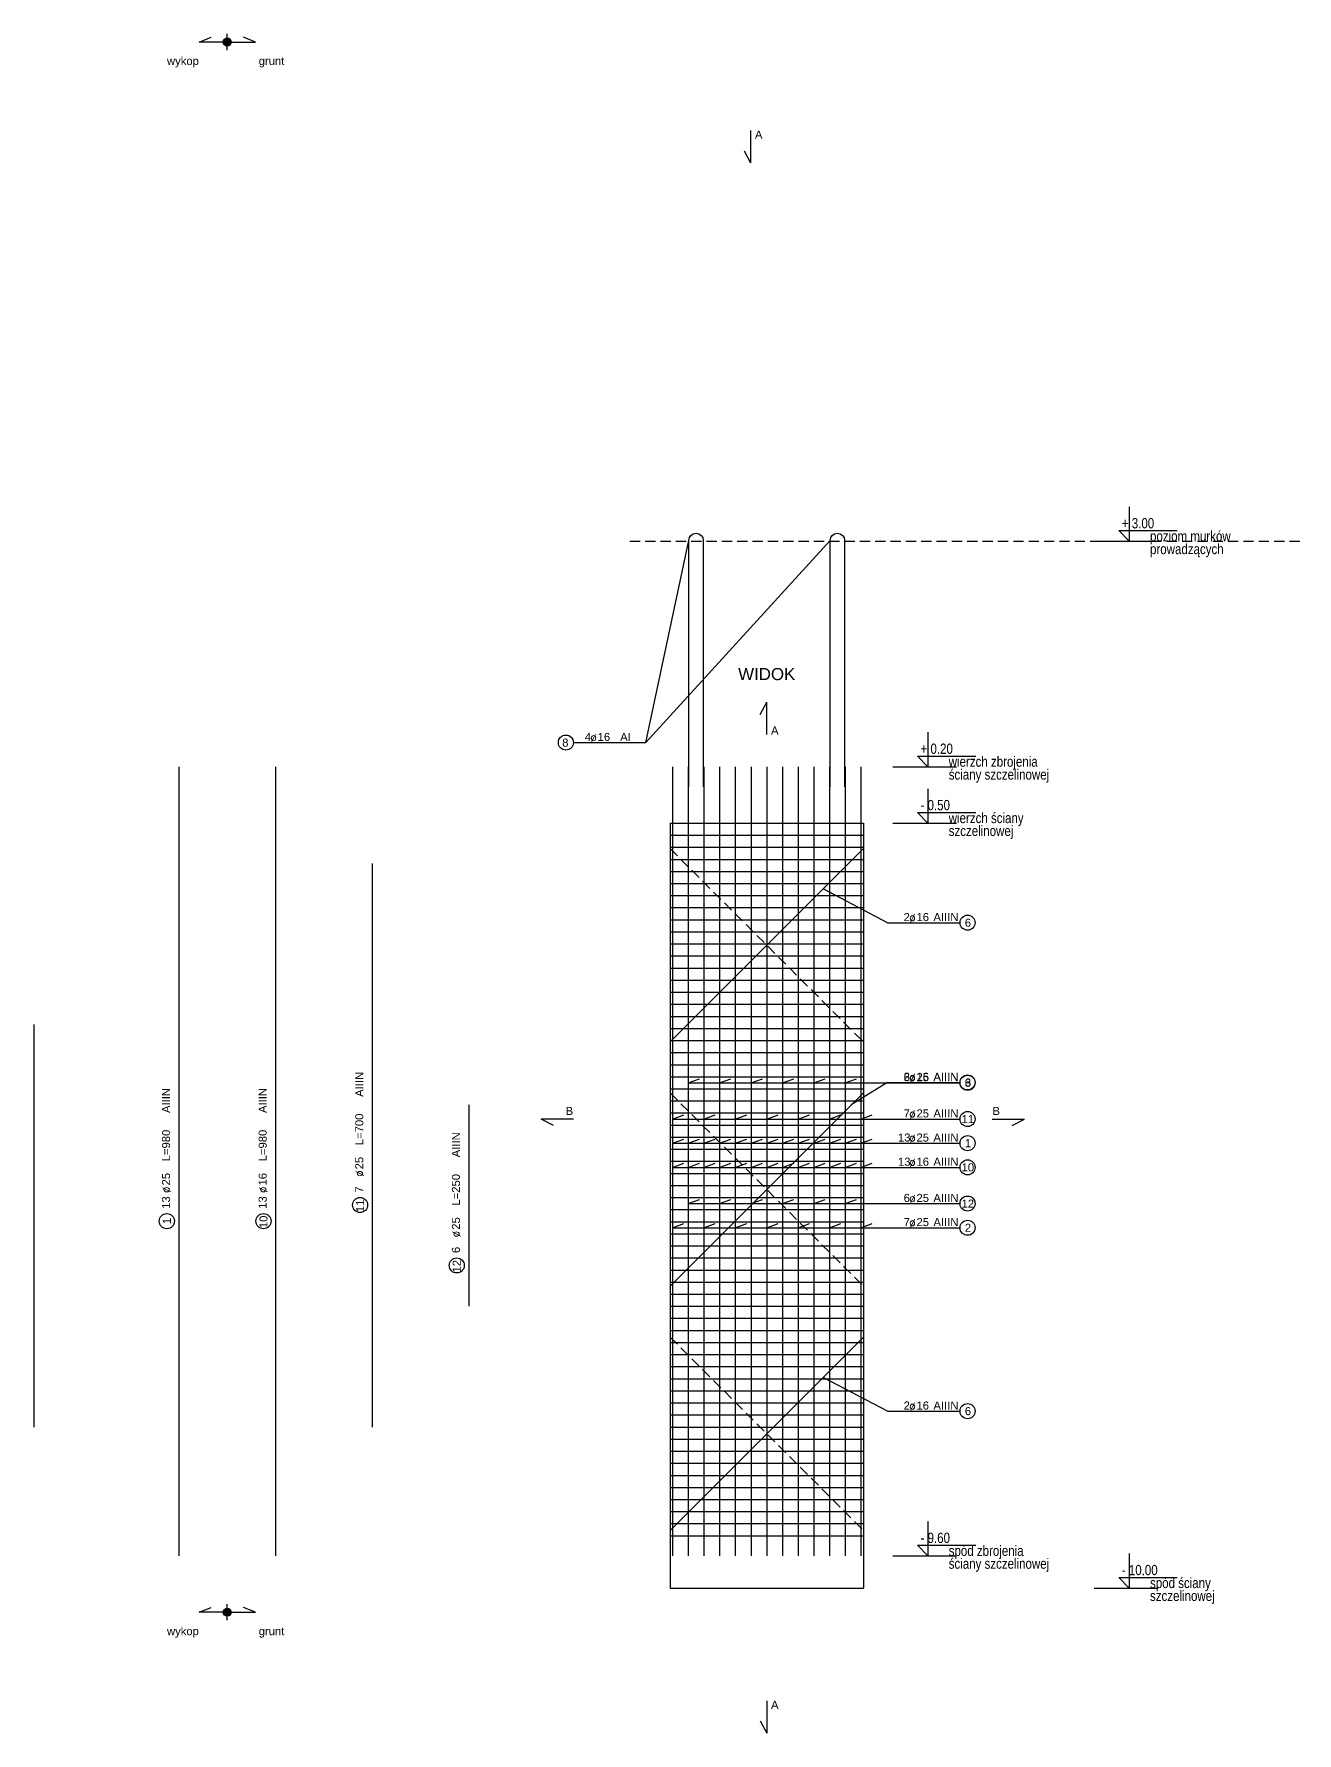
# Model space of a CAD drawing. Extents: x -5033 to 9347, y -16423 to -2430.
# Drawn here: x 2190 to 3759, y -16423 to -14313 of the extents above; entities that cross this region are included whole.
import ezdxf
from ezdxf.enums import TextEntityAlignment as Align

# ---------------------------------------------------------------- set-up
doc = ezdxf.new("R2010")
doc.units = 0
doc.header["$MEASUREMENT"] = 0
doc.linetypes.add('DASHED', pattern=[19.05, 12.7, -6.35])
for name, color, linetype in [('__SOL-KOTY_WYSOKOSCIOWE', 4, 'CONTINUOUS'), ('__SOL-OPISY', 4, 'CONTINUOUS'), ('__SOL-PRZERYWANA', 253, 'DASHED'), ('__SOL-WIDOK', 4, 'CONTINUOUS'), ('__SOL-ZBROJENIE', 3, 'CONTINUOUS')]:
    doc.layers.add(name, color=color, linetype=linetype)
doc.styles.add('ARIAL', font='arial.ttf', dxfattribs={"height": 2.5})
doc.styles.add('SIMPLEX', font='SIMPLEX.SHX', dxfattribs={"width": 0.8})
doc.styles.get("Standard").update_dxf_attribs({"font": 'arial.ttf'})

# ---------------------------------------------------------------- blocks, each defined once
blk = doc.blocks.new('OPIS_PRET_BEZ_LINII')
at = {"layer": '__SOL-OPISY'}
blk.add_circle((25.7, 0), 9.36, dxfattribs=at)
at = {"layer": '__SOL-OPISY', "style": 'SIMPLEX', "width": 0.9}
blk.add_text(' %%c ', height=10, dxfattribs=at).set_placement((64.7, -4.8), align=Align.CENTER)
at = {"layer": '__SOL-OPISY', "style": 'ARIAL', "width": 0.8}
blk.add_attdef('NUMER', text='', height=10, dxfattribs=at).set_placement((25.7, 0), align=Align.MIDDLE)
blk.add_attdef('ILOSC', text='', height=10, dxfattribs=at).set_placement((56.9, -5.1), align=Align.RIGHT)
for tag, p in [('SREDNICA', (71, -5.1)), ('DLUGOSC', (95.1, -5.2)), ('STAL', (144.7, -5.2))]:
    blk.add_attdef(tag, p, '', height=10, dxfattribs=at)
blk = doc.blocks.new('OPIS_PRAWY')
at = {"layer": '__SOL-OPISY'}
blk.add_line((0, 0), (90, 0), dxfattribs=at)
blk.add_circle((99.4, 0), 9.36, dxfattribs=at)
at = {"layer": '__SOL-OPISY', "style": 'SIMPLEX', "width": 0.9}
blk.add_text(' %%c ', height=10, dxfattribs=at).set_placement((20.9, 0.5))
at = {"layer": '__SOL-OPISY', "style": 'ARIAL', "width": 0.8}
blk.add_attdef('ILOSC', text='', height=10, dxfattribs=at).set_placement((27.1, 0.1), align=Align.RIGHT)
for tag, p in [('SREDNICA', (35.4, 0.1)), ('STAL', (58.4, 0.5))]:
    blk.add_attdef(tag, p, '', height=10, dxfattribs=at)
for tag, p in [('NUMER', (99.4, 0)), ('DLUGOSC', (52.8, -6.1))]:
    blk.add_attdef(tag, text='', height=10, dxfattribs=at).set_placement(p, align=Align.MIDDLE)
blk = doc.blocks.new('OPIS_LEWY')
at = {"layer": '__SOL-OPISY'}
blk.add_line((-90, 0), (0, 0), dxfattribs=at)
blk.add_circle((-99.4, 0), 9.36, dxfattribs=at)
at = {"layer": '__SOL-OPISY', "style": 'SIMPLEX', "width": 0.9}
blk.add_text(' %%c ', height=10, dxfattribs=at).set_placement((-75, 0.5))
at = {"layer": '__SOL-OPISY', "style": 'ARIAL', "width": 0.8}
for tag, p in [('NUMER', (-99.4, 0)), ('DLUGOSC', (-58.9, -6.6))]:
    blk.add_attdef(tag, text='', height=10, dxfattribs=at).set_placement(p, align=Align.MIDDLE)
blk.add_attdef('ILOSC', text='', height=10, dxfattribs=at).set_placement((-74, 0.1), align=Align.RIGHT)
for tag, p in [('SREDNICA', (-65.8, 0.1)), ('STAL', (-42.7, 0.3))]:
    blk.add_attdef(tag, p, '', height=10, dxfattribs=at)
blk = doc.blocks.new('KOTA')
at = {"layer": '__SOL-KOTY_WYSOKOSCIOWE'}
for p, q in [((0, 33.4), (0, 0)), ((-34, 0), (28, 0)), ((0, 0), (-9.9, 10.4)), ((-9.9, 10.4), (46.5, 10.4))]:
    blk.add_line(p, q, dxfattribs=at)
at = {"layer": '__SOL-KOTY_WYSOKOSCIOWE', "style": 'ARIAL', "width": 0.8}
blk.add_attdef('RZEDNA', (500.5, 15.9), '', height=10.4, dxfattribs=at)

msp = doc.modelspace()

# ---------------------------------------------------------------- hatches: boundary and pattern name
at = {"layer": '__SOL-OPISY'}
for points in [[(2435, -14323, 1), (2425, -14323, 1)], [(2435, -16273, 1), (2425, -16273, 1)]]:
    msp.add_hatch(color=256, dxfattribs=at).paths.add_polyline_path(points)

# ---------------------------------------------------------------- linework, layer by layer
for p, q in [((2395, -14323), (2410, -14317)), ((2430, -14323), (2395, -14323)), ((2430, -14333), (2430, -14313)), ((2430, -14323), (2465, -14323)), ((2465, -14323), (2450, -14317)), ((3080, -14433), (3080, -14473)), ((3072, -14458), (3080, -14473)), ((2950, -15193), (3003.25, -14942)), ((2950, -15193), (3178.75, -14942)), ((3092, -15158), (3100, -15143)), ((3100, -15183), (3100, -15143)), ((3250, -15416.7), (3170, -15374.7)), ((3002.5, -15615.5), (3016.6, -15610.4)), ((3041.5, -15615.5), (3055.6, -15610.4)), ((3080.5, -15615.5), (3094.6, -15610.4)), ((3119.5, -15615.5), (3133.6, -15610.4)), ((3158.5, -15615.5), (3172.6, -15610.4)), ((3197.5, -15615.5), (3211.6, -15610.4)), ((3002.5, -15615.5), (3250, -15615.5)), ((3250, -15615), (3205, -15643)), ((2983, -15660.5), (2997.1, -15655.4)), ((3022, -15660.5), (3036.1, -15655.4)), ((3061, -15660.5), (3075.1, -15655.4)), ((3100, -15660.5), (3114.1, -15655.4)), ((3139, -15660.5), (3153.1, -15655.4)), ((3178, -15660.5), (3192.1, -15655.4)), ((3217, -15660.5), (3231.1, -15655.4)), ((2860, -15660.5), (2820, -15660.5)), ((2835, -15668.5), (2820, -15660.5)), ((2983, -15660.5), (3250, -15660.5)), ((3380, -15660.5), (3420, -15660.5)), ((3405, -15668.5), (3420, -15660.5)), ((2983, -15690.5), (2997.1, -15685.4)), ((2983, -15690.5), (3250, -15690.5)), ((3002.5, -15690.5), (3016.6, -15685.4)), ((3022, -15690.5), (3036.1, -15685.4)), ((3041.5, -15690.5), (3055.6, -15685.4)), ((3061, -15690.5), (3075.1, -15685.4)), ((3080.5, -15690.5), (3094.6, -15685.4)), ((3100, -15690.5), (3114.1, -15685.4)), ((3119.5, -15690.5), (3133.6, -15685.4)), ((3139, -15690.5), (3153.1, -15685.4)), ((3158.5, -15690.5), (3172.6, -15685.4)), ((3178, -15690.5), (3192.1, -15685.4)), ((3197.5, -15690.5), (3211.6, -15685.4)), ((3217, -15690.5), (3231.1, -15685.4)), ((2983, -15720.5), (2997.1, -15715.4)), ((3002.5, -15720.5), (3016.6, -15715.4)), ((3022, -15720.5), (3036.1, -15715.4)), ((3041.5, -15720.5), (3055.6, -15715.4)), ((3061, -15720.5), (3075.1, -15715.4)), ((3080.5, -15720.5), (3094.6, -15715.4)), ((3100, -15720.5), (3114.1, -15715.4)), ((3119.5, -15720.5), (3133.6, -15715.4)), ((3139, -15720.5), (3153.1, -15715.4)), ((3158.5, -15720.5), (3172.6, -15715.4)), ((3178, -15720.5), (3192.1, -15715.4)), ((3197.5, -15720.5), (3211.6, -15715.4)), ((3217, -15720.5), (3231.1, -15715.4)), ((2983, -15720.5), (3250, -15720.5)), ((3002.5, -15765.5), (3016.6, -15760.4)), ((3041.5, -15765.5), (3055.6, -15760.4)), ((3080.5, -15765.5), (3094.6, -15760.4)), ((3119.5, -15765.5), (3133.6, -15760.4)), ((3158.5, -15765.5), (3172.6, -15760.4)), ((3197.5, -15765.5), (3211.6, -15760.4)), ((3002.5, -15765.5), (3250, -15765.5)), ((2983, -15795.5), (2997.1, -15790.4)), ((2983, -15795.5), (3250, -15795.5)), ((3022, -15795.5), (3036.1, -15790.4)), ((3061, -15795.5), (3075.1, -15790.4)), ((3100, -15795.5), (3114.1, -15790.4)), ((3139, -15795.5), (3153.1, -15790.4)), ((3178, -15795.5), (3192.1, -15790.4)), ((3217, -15795.5), (3231.1, -15790.4)), ((3250, -16023.3), (3170, -15981.3)), ((2395, -16273), (2410, -16267)), ((2430, -16283), (2430, -16263)), ((2465, -16273), (2450, -16267)), ((2430, -16273), (2395, -16273)), ((2430, -16273), (2465, -16273)), ((3100, -16383), (3100, -16423)), ((3092, -16408), (3100, -16423))]:
    msp.add_line(p, q, dxfattribs=at)
for centre in [(2430, -14323), (2430, -16273)]:
    msp.add_circle(centre, 5, dxfattribs=at)
at = {"layer": '__SOL-PRZERYWANA'}
msp.add_line((2930, -14943), (4280, -14943), dxfattribs=at)
for points in [[(2980, -15304.7), (2980, -15324.7), (3220, -15564.7), (3220, -15584.7)], [(2980, -15608), (2980, -15628), (3220, -15868), (3220, -15888)], [(2980, -15911.3), (2980, -15931.3), (3220, -16171.3), (3220, -16191.3)]]:
    msp.add_lwpolyline(points, dxfattribs=at)
at = {"layer": '__SOL-WIDOK'}
for p, q in [((2980, -15293), (2980, -16243)), ((2980, -15293), (3220, -15293)), ((3220, -15293), (3220, -16243)), ((2980, -16243), (3220, -16243))]:
    msp.add_line(p, q, dxfattribs=at)
at = {"layer": '__SOL-ZBROJENIE'}
for p, q in [((2370, -15223), (2370, -16203)), ((2490, -15223), (2490, -16203)), ((2983, -15223), (2983, -16203)), ((3002.5, -15223), (3002.5, -16203)), ((3022, -15223), (3022, -16203)), ((3041.5, -15223), (3041.5, -16203)), ((3061, -15223), (3061, -16203)), ((3080.5, -15223), (3080.5, -16203)), ((3100, -15223), (3100, -16203)), ((3119.5, -15223), (3119.5, -16203)), ((3139, -15223), (3139, -16203)), ((3158.5, -15223), (3158.5, -16203)), ((3178, -15223), (3178, -16203)), ((3197.5, -15223), (3197.5, -16203)), ((3217, -15223), (3217, -16203)), ((2980, -15308), (3220, -15308)), ((2980, -15323), (3220, -15323)), ((2980, -15338), (3220, -15338)), ((2610, -15343), (2610, -16043)), ((2980, -15353), (3220, -15353)), ((2980, -15368), (3220, -15368)), ((2980, -15383), (3220, -15383)), ((2980, -15398), (3220, -15398)), ((2980, -15413), (3220, -15413)), ((2980, -15428), (3220, -15428)), ((2980, -15443), (3220, -15443)), ((2980, -15458), (3220, -15458)), ((2980, -15473), (3220, -15473)), ((2980, -15488), (3220, -15488)), ((2980, -15503), (3220, -15503)), ((2980, -15518), (3220, -15518)), ((2190, -15543), (2190, -16043)), ((2980, -15533), (3220, -15533)), ((2980, -15548), (3220, -15548)), ((2980, -15563), (3220, -15563)), ((2980, -15578), (3220, -15578)), ((2980, -15593), (3220, -15593)), ((2980, -15608), (3220, -15608)), ((2980, -15623), (3220, -15623)), ((2730, -15643), (2730, -15893)), ((2980, -15638), (3220, -15638)), ((2980, -15653), (3220, -15653)), ((2980, -15668), (3220, -15668)), ((2980, -15683), (3220, -15683)), ((2980, -15698), (3220, -15698)), ((2980, -15713), (3220, -15713)), ((2980, -15728), (3220, -15728)), ((2980, -15743), (3220, -15743)), ((2980, -15758), (3220, -15758)), ((2980, -15773), (3220, -15773)), ((2980, -15788), (3220, -15788)), ((2980, -15803), (3220, -15803)), ((2980, -15818), (3220, -15818)), ((2980, -15833), (3220, -15833)), ((2980, -15848), (3220, -15848)), ((2980, -15863), (3220, -15863)), ((2980, -15878), (3220, -15878)), ((2980, -15893), (3220, -15893)), ((2980, -15908), (3220, -15908)), ((2980, -15923), (3220, -15923)), ((2980, -15938), (3220, -15938)), ((2980, -15953), (3220, -15953)), ((2980, -15968), (3220, -15968)), ((2980, -15983), (3220, -15983)), ((2980, -15998), (3220, -15998)), ((2980, -16013), (3220, -16013)), ((2980, -16028), (3220, -16028)), ((2980, -16043), (3220, -16043)), ((2980, -16058), (3220, -16058)), ((2980, -16073), (3220, -16073)), ((2980, -16088), (3220, -16088)), ((2980, -16103), (3220, -16103)), ((2980, -16118), (3220, -16118)), ((2980, -16133), (3220, -16133)), ((2980, -16148), (3220, -16148)), ((2980, -16163), (3220, -16163)), ((2980, -16178), (3220, -16178))]:
    msp.add_line(p, q, dxfattribs=at)
for points in [[(3003.25, -15247.9), (3003.25, -14942, -1), (3021.25, -14942), (3021.25, -15247.9)], [(3178.75, -15247.9), (3178.75, -14942, -1), (3196.75, -14942), (3196.75, -15247.9)]]:
    msp.add_lwpolyline(points, format="xyb", dxfattribs=at)
for points in [[(3220, -15304.7), (3220, -15324.7), (2980, -15564.7), (2980, -15584.7)], [(3220, -15608), (3220, -15628), (2980, -15868), (2980, -15888)], [(3220, -15911.3), (3220, -15931.3), (2980, -16171.3), (2980, -16191.3)]]:
    msp.add_lwpolyline(points, dxfattribs=at)

# ---------------------------------------------------------------- block references
at = {"layer": '__SOL-KOTY_WYSOKOSCIOWE'}
ref = msp.add_blockref('KOTA', (3550, -14943), dxfattribs=dict(at, xscale=1.28, yscale=1.28, zscale=1.28))
ref.add_attrib('RZEDNA', '+ 3.00', (3541, -14927), dxfattribs={"height": 12.8, "style": 'ARIAL', "width": 0.8})
ref.add_attrib('OPIS1', 'poziom murków', (3576, -14943), dxfattribs={"height": 12.8, "style": 'ARIAL', "width": 0.8})
ref.add_attrib('OPIS2', 'prowadzących', (3576, -14959), dxfattribs={"height": 12.8, "style": 'ARIAL', "width": 0.8})
ref = msp.add_blockref('KOTA', (3300, -15223), dxfattribs=dict(at, xscale=1.28, yscale=1.28, zscale=1.28))
ref.add_attrib('RZEDNA', '+ 0.20', (3291, -15207), dxfattribs={"height": 12.8, "style": 'ARIAL', "width": 0.8})
ref.add_attrib('OPIS1', 'wierzch zbrojenia', (3326, -15223), dxfattribs={"height": 12.8, "style": 'ARIAL', "width": 0.8})
ref.add_attrib('OPIS2', 'ściany szczelinowej', (3326, -15239), dxfattribs={"height": 12.8, "style": 'ARIAL', "width": 0.8})
ref = msp.add_blockref('KOTA', (3300, -15293), dxfattribs=dict(at, xscale=1.28, yscale=1.28, zscale=1.28))
ref.add_attrib('RZEDNA', '- 0.50', (3291, -15277), dxfattribs={"height": 12.8, "style": 'ARIAL', "width": 0.8})
ref.add_attrib('OPIS1', 'wierzch ściany', (3326, -15293), dxfattribs={"height": 12.8, "style": 'ARIAL', "width": 0.8})
ref.add_attrib('OPIS2', 'szczelinowej', (3326, -15309), dxfattribs={"height": 12.8, "style": 'ARIAL', "width": 0.8})
ref = msp.add_blockref('KOTA', (3300, -16203), dxfattribs=dict(at, xscale=1.28, yscale=1.28, zscale=1.28))
ref.add_attrib('RZEDNA', '- 9.60', (3291, -16187), dxfattribs={"height": 12.8, "style": 'ARIAL', "width": 0.8})
ref.add_attrib('OPIS1', 'spód zbrojenia', (3326, -16203), dxfattribs={"height": 12.8, "style": 'ARIAL', "width": 0.8})
ref.add_attrib('OPIS2', 'ściany szczelinowej', (3326, -16219), dxfattribs={"height": 12.8, "style": 'ARIAL', "width": 0.8})
ref = msp.add_blockref('KOTA', (3550, -16243), dxfattribs=dict(at, xscale=1.28, yscale=1.28, zscale=1.28))
ref.add_attrib('RZEDNA', '- 10.00', (3541, -16227), dxfattribs={"height": 12.8, "style": 'ARIAL', "width": 0.8})
ref.add_attrib('OPIS1', 'spód ściany', (3576, -16243), dxfattribs={"height": 12.8, "style": 'ARIAL', "width": 0.8})
ref.add_attrib('OPIS2', 'szczelinowej', (3576, -16259), dxfattribs={"height": 12.8, "style": 'ARIAL', "width": 0.8})
at = {"layer": '__SOL-OPISY'}
ref = msp.add_blockref('OPIS_LEWY', (2950, -15193), dxfattribs=at)
ref.add_attrib('ILOSC', '4', (2874, -15191), dxfattribs={"height": 10, "style": 'ARIAL'})
ref.add_attrib('SREDNICA', '16', (2890, -15191), dxfattribs={"height": 10, "style": 'ARIAL'})
ref.add_attrib('STAL', 'AI', (2918, -15191), dxfattribs={"height": 10, "style": 'ARIAL'})
ref.add_attrib('NUMER', '8', (2846, -15198), dxfattribs={"height": 10, "style": 'ARIAL'})
ref = msp.add_blockref('OPIS_PRAWY', (3250, -15416.7), dxfattribs=at)
ref.add_attrib('ILOSC', '2', (3270, -15414.7), dxfattribs={"height": 10, "style": 'ARIAL'})
ref.add_attrib('SREDNICA', '16', (3286, -15414.7), dxfattribs={"height": 10, "style": 'ARIAL'})
ref.add_attrib('STAL', 'AIIIN', (3307, -15414.7), dxfattribs={"height": 10, "style": 'ARIAL'})
ref.add_attrib('NUMER', '6', (3346, -15421.7), dxfattribs={"height": 10, "style": 'ARIAL'})
ref = msp.add_blockref('OPIS_PRET_BEZ_LINII', (2595, -15793), dxfattribs=dict(at, rotation=90))
ref.add_attrib('NUMER', '11', (2600, -15776), dxfattribs={"height": 10, "rotation": 90, "style": 'ARIAL'})
ref.add_attrib('ILOSC', '7', (2599, -15752), dxfattribs={"height": 10, "rotation": 90, "style": 'ARIAL'})
ref.add_attrib('SREDNICA', '25', (2599, -15723), dxfattribs={"height": 10, "rotation": 90, "style": 'ARIAL'})
ref.add_attrib('DLUGOSC', 'L=700', (2599, -15693), dxfattribs={"height": 10, "rotation": 90, "style": 'ARIAL'})
ref.add_attrib('STAL', 'AIIIN', (2599, -15633), dxfattribs={"height": 10, "rotation": 90, "style": 'ARIAL'})
ref = msp.add_blockref('OPIS_PRAWY', (3250, -15615), dxfattribs=at)
ref.add_attrib('ILOSC', '2', (3270, -15613), dxfattribs={"height": 10, "style": 'ARIAL'})
ref.add_attrib('SREDNICA', '16', (3286, -15613), dxfattribs={"height": 10, "style": 'ARIAL'})
ref.add_attrib('STAL', 'AIIIN', (3307, -15613), dxfattribs={"height": 10, "style": 'ARIAL'})
ref.add_attrib('NUMER', '6', (3346, -15620), dxfattribs={"height": 10, "style": 'ARIAL'})
ref = msp.add_blockref('OPIS_PRAWY', (3250, -15615.5), dxfattribs=at)
ref.add_attrib('ILOSC', '6', (3270, -15613.5), dxfattribs={"height": 10, "style": 'ARIAL'})
ref.add_attrib('SREDNICA', '25', (3286, -15613.5), dxfattribs={"height": 10, "style": 'ARIAL'})
ref.add_attrib('STAL', 'AIIIN', (3307, -15613.5), dxfattribs={"height": 10, "style": 'ARIAL'})
ref.add_attrib('NUMER', '3', (3346, -15620.5), dxfattribs={"height": 10, "style": 'ARIAL'})
ref = msp.add_blockref('OPIS_PRET_BEZ_LINII', (2355, -15813), dxfattribs=dict(at, rotation=90))
ref.add_attrib('NUMER', '1', (2360, -15791), dxfattribs={"height": 10, "rotation": 90, "style": 'ARIAL'})
ref.add_attrib('ILOSC', '13', (2359, -15772), dxfattribs={"height": 10, "rotation": 90, "style": 'ARIAL'})
ref.add_attrib('SREDNICA', '25', (2359, -15743), dxfattribs={"height": 10, "rotation": 90, "style": 'ARIAL'})
ref.add_attrib('DLUGOSC', 'L=980', (2359, -15713), dxfattribs={"height": 10, "rotation": 90, "style": 'ARIAL'})
ref.add_attrib('STAL', 'AIIIN', (2359, -15653), dxfattribs={"height": 10, "rotation": 90, "style": 'ARIAL'})
ref = msp.add_blockref('OPIS_PRET_BEZ_LINII', (2475, -15813), dxfattribs=dict(at, rotation=90))
ref.add_attrib('NUMER', '10', (2480, -15796), dxfattribs={"height": 10, "rotation": 90, "style": 'ARIAL'})
ref.add_attrib('ILOSC', '13', (2479, -15772), dxfattribs={"height": 10, "rotation": 90, "style": 'ARIAL'})
ref.add_attrib('SREDNICA', '16', (2479, -15743), dxfattribs={"height": 10, "rotation": 90, "style": 'ARIAL'})
ref.add_attrib('DLUGOSC', 'L=980', (2479, -15713), dxfattribs={"height": 10, "rotation": 90, "style": 'ARIAL'})
ref.add_attrib('STAL', 'AIIIN', (2479, -15653), dxfattribs={"height": 10, "rotation": 90, "style": 'ARIAL'})
ref = msp.add_blockref('OPIS_PRAWY', (3250, -15660.5), dxfattribs=at)
ref.add_attrib('ILOSC', '7', (3270, -15658.5), dxfattribs={"height": 10, "style": 'ARIAL'})
ref.add_attrib('SREDNICA', '25', (3286, -15658.5), dxfattribs={"height": 10, "style": 'ARIAL'})
ref.add_attrib('STAL', 'AIIIN', (3307, -15658.5), dxfattribs={"height": 10, "style": 'ARIAL'})
ref.add_attrib('NUMER', '11', (3342, -15665.5), dxfattribs={"height": 10, "style": 'ARIAL'})
ref = msp.add_blockref('OPIS_PRET_BEZ_LINII', (2715, -15868), dxfattribs=dict(at, rotation=90))
ref.add_attrib('NUMER', '12', (2720, -15851), dxfattribs={"height": 10, "rotation": 90, "style": 'ARIAL'})
ref.add_attrib('ILOSC', '6', (2719, -15827), dxfattribs={"height": 10, "rotation": 90, "style": 'ARIAL'})
ref.add_attrib('SREDNICA', '25', (2719, -15798), dxfattribs={"height": 10, "rotation": 90, "style": 'ARIAL'})
ref.add_attrib('DLUGOSC', 'L=250', (2719, -15768), dxfattribs={"height": 10, "rotation": 90, "style": 'ARIAL'})
ref.add_attrib('STAL', 'AIIIN', (2719, -15708), dxfattribs={"height": 10, "rotation": 90, "style": 'ARIAL'})
ref = msp.add_blockref('OPIS_PRAWY', (3250, -15690.5), dxfattribs=at)
ref.add_attrib('ILOSC', '13', (3263, -15688.5), dxfattribs={"height": 10, "style": 'ARIAL'})
ref.add_attrib('SREDNICA', '25', (3286, -15688.5), dxfattribs={"height": 10, "style": 'ARIAL'})
ref.add_attrib('STAL', 'AIIIN', (3307, -15688.5), dxfattribs={"height": 10, "style": 'ARIAL'})
ref.add_attrib('NUMER', '1', (3346, -15695.5), dxfattribs={"height": 10, "style": 'ARIAL'})
ref = msp.add_blockref('OPIS_PRAWY', (3250, -15720.5), dxfattribs=at)
ref.add_attrib('ILOSC', '13', (3263, -15718.5), dxfattribs={"height": 10, "style": 'ARIAL'})
ref.add_attrib('SREDNICA', '16', (3286, -15718.5), dxfattribs={"height": 10, "style": 'ARIAL'})
ref.add_attrib('STAL', 'AIIIN', (3307, -15718.5), dxfattribs={"height": 10, "style": 'ARIAL'})
ref.add_attrib('NUMER', '10', (3342, -15725.5), dxfattribs={"height": 10, "style": 'ARIAL'})
ref = msp.add_blockref('OPIS_PRAWY', (3250, -15765.5), dxfattribs=at)
ref.add_attrib('ILOSC', '6', (3270, -15763.5), dxfattribs={"height": 10, "style": 'ARIAL'})
ref.add_attrib('SREDNICA', '25', (3286, -15763.5), dxfattribs={"height": 10, "style": 'ARIAL'})
ref.add_attrib('STAL', 'AIIIN', (3307, -15763.5), dxfattribs={"height": 10, "style": 'ARIAL'})
ref.add_attrib('NUMER', '12', (3342, -15770.5), dxfattribs={"height": 10, "style": 'ARIAL'})
ref = msp.add_blockref('OPIS_PRAWY', (3250, -15795.5), dxfattribs=at)
ref.add_attrib('ILOSC', '7', (3270, -15793.5), dxfattribs={"height": 10, "style": 'ARIAL'})
ref.add_attrib('SREDNICA', '25', (3286, -15793.5), dxfattribs={"height": 10, "style": 'ARIAL'})
ref.add_attrib('STAL', 'AIIIN', (3307, -15793.5), dxfattribs={"height": 10, "style": 'ARIAL'})
ref.add_attrib('NUMER', '2', (3346, -15800.5), dxfattribs={"height": 10, "style": 'ARIAL'})
ref = msp.add_blockref('OPIS_PRAWY', (3250, -16023.3), dxfattribs=at)
ref.add_attrib('ILOSC', '2', (3270, -16021.3), dxfattribs={"height": 10, "style": 'ARIAL'})
ref.add_attrib('SREDNICA', '16', (3286, -16021.3), dxfattribs={"height": 10, "style": 'ARIAL'})
ref.add_attrib('STAL', 'AIIIN', (3307, -16021.3), dxfattribs={"height": 10, "style": 'ARIAL'})
ref.add_attrib('NUMER', '6', (3346, -16028.3), dxfattribs={"height": 10, "style": 'ARIAL'})

# ---------------------------------------------------------------- texts
at = {"layer": '__SOL-OPISY', "width": 2500, "attachment_point": 5}
for s, insert, char_height in [('wykop\\P', (2375, -14348), 10), ('grunt\\P', (2485, -14348), 10), ('A\\P', (3090, -14438), 10), ('\\P\\PWIDOK\\P', (3100, -15083), 15), ('A\\P', (3110, -15178), 10), ('B\\P', (2855, -15650.5), 10), ('B\\P', (3385, -15650.5), 10), ('wykop\\P', (2375, -16298), 10), ('grunt\\P', (2485, -16298), 10), ('A\\P', (3110, -16388), 10)]:
    msp.add_mtext(s, dxfattribs=dict(at, insert=insert, char_height=char_height))

doc.saveas('drawing.dxf')
